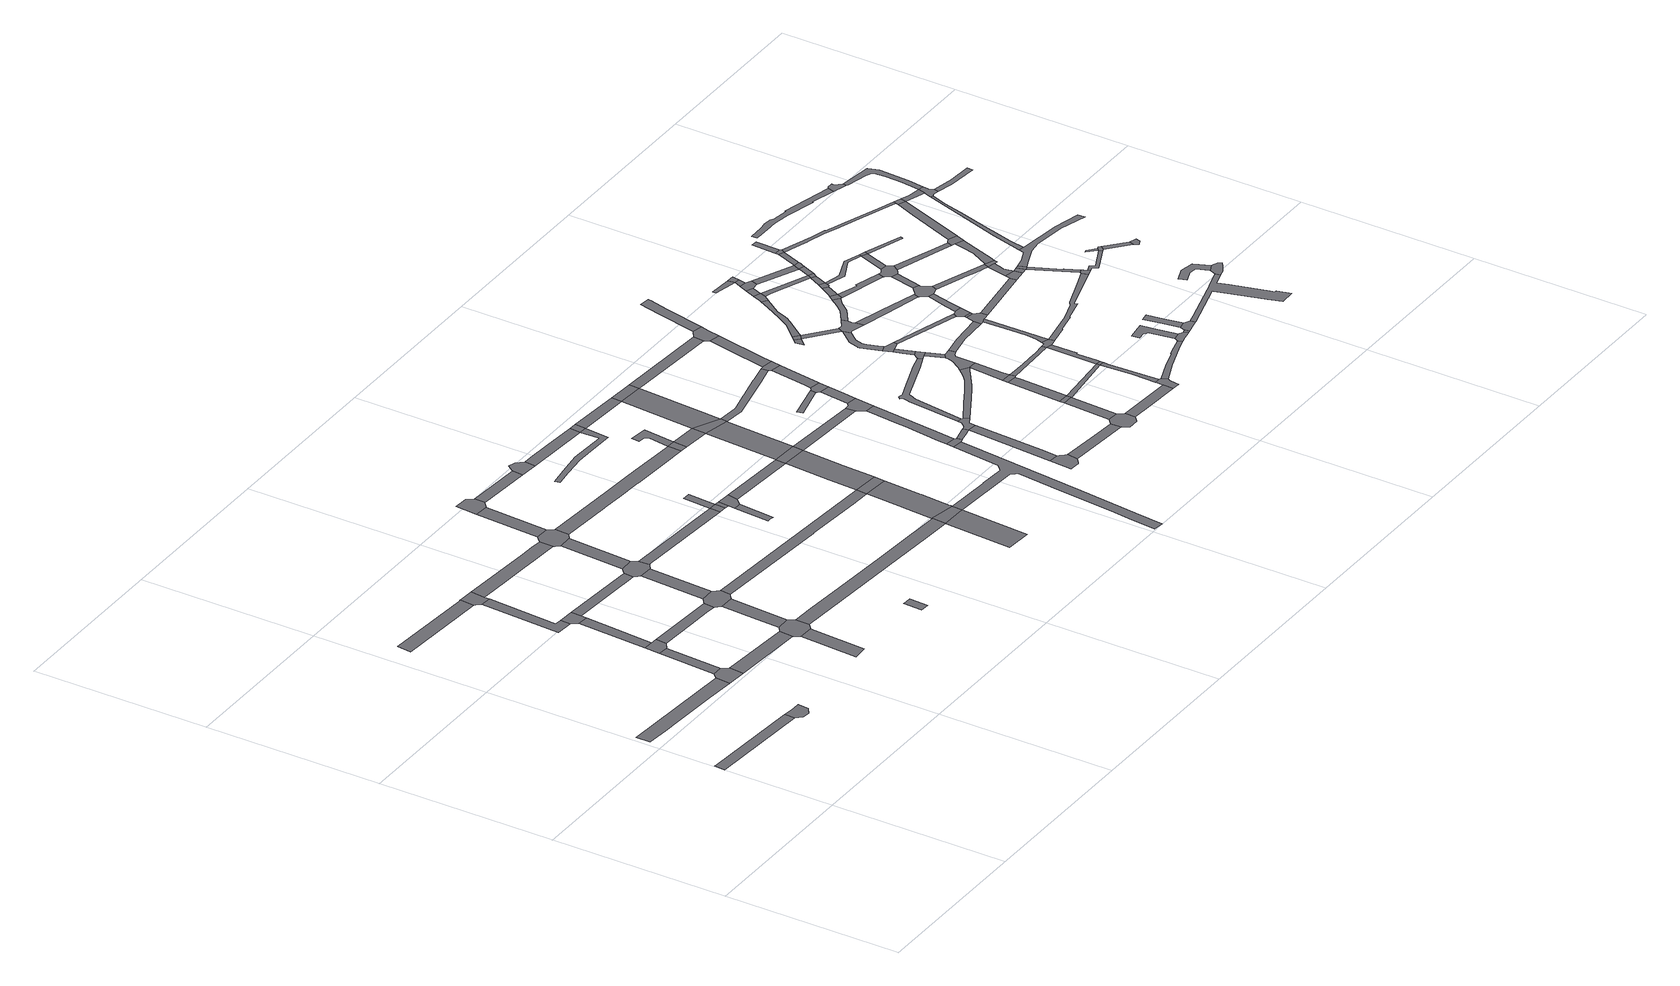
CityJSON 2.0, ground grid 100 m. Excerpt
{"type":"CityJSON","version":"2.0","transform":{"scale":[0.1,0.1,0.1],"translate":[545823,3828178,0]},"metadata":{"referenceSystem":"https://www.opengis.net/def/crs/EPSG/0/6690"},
"CityObjects":{
"road1":{"type":"Road","attributes":{"RoadStructureAttribute.sectionType":"1"},"geometry":[{"type":"MultiSurface","lod":"1","boundaries":[[[0,1,2,3,4]]]}]},
"road2":{"type":"Road","attributes":{"RoadStructureAttribute.sectionType":"1"},"geometry":[{"type":"MultiSurface","lod":"1","boundaries":[[[5,6,7,8,9,10,11,12,13]]]}]},
"road3":{"type":"Road","geometry":[{"type":"MultiSurface","lod":"1","boundaries":[[[14,15,4,3,16,17,18,19]]]}]},
"road4":{"type":"Road","geometry":[{"type":"MultiSurface","lod":"1","boundaries":[[[20,21,13,12,22,23,24,25]]]}]},
"road5":{"type":"Road","attributes":{"RoadStructureAttribute.sectionType":"1"},"geometry":[{"type":"MultiSurface","lod":"1","boundaries":[[[26,27,28,29,30,31]]]}]},
"road6":{"type":"Road","attributes":{"RoadStructureAttribute.sectionType":"1"},"geometry":[{"type":"MultiSurface","lod":"1","boundaries":[[[32,20,25,33]]]}]},
"road7":{"type":"Road","geometry":[{"type":"MultiSurface","lod":"1","boundaries":[[[34,32,33,35,36,37]]]}]},
"road8":{"type":"Road","attributes":{"RoadStructureAttribute.sectionType":"1"},"geometry":[{"type":"MultiSurface","lod":"1","boundaries":[[[38,34,37,39,40]]]}]},
"road9":{"type":"Road","attributes":{"RoadStructureAttribute.sectionType":"1"},"geometry":[{"type":"MultiSurface","lod":"1","boundaries":[[[23,22,41,42]]]}]},
"road10":{"type":"Road","attributes":{"RoadStructureAttribute.sectionType":"1"},"geometry":[{"type":"MultiSurface","lod":"1","boundaries":[[[43,44,45,46,47,48,49,50]]]}]},
"road11":{"type":"Road","geometry":[{"type":"MultiSurface","lod":"1","boundaries":[[[48,47,38,40,51,52]]]}]},
"road12":{"type":"Road","geometry":[{"type":"MultiSurface","lod":"1","boundaries":[[[53,31,30,54,43,50,55,56]]]}]},
"road13":{"type":"Road","attributes":{"RoadStructureAttribute.sectionType":"1"},"geometry":[{"type":"MultiSurface","lod":"1","boundaries":[[[36,35,57,58,59,60,61]]]}]},
"road14":{"type":"Road","attributes":{"RoadStructureAttribute.sectionType":"1"},"geometry":[{"type":"MultiSurface","lod":"1","boundaries":[[[62,63,64,65]]]}]},
"road15":{"type":"Road","geometry":[{"type":"MultiSurface","lod":"1","boundaries":[[[66,67,42,41,62,65,68,69]]]}]},
"road16":{"type":"Road","attributes":{"RoadStructureAttribute.sectionType":"1"},"geometry":[{"type":"MultiSurface","lod":"1","boundaries":[[[70,52,51,71,72,73,74,75]]]}]},
"road17":{"type":"Road","attributes":{"RoadStructureAttribute.sectionType":"1"},"geometry":[{"type":"MultiSurface","lod":"1","boundaries":[[[76,77,67,66,78,79]]]}]},
"road18":{"type":"Road","geometry":[{"type":"MultiSurface","lod":"1","boundaries":[[[80,81,82,61,60,83,84,76,79,85,86,87,88,89,90,91]]]}]},
"road19":{"type":"Road","attributes":{"RoadStructureAttribute.sectionType":"1"},"geometry":[{"type":"MultiSurface","lod":"1","boundaries":[[[92,93,94,56,55,95,96,97,98,99,100,101,102]]]}]},
"road20":{"type":"Road","attributes":{"RoadStructureAttribute.sectionType":"1"},"geometry":[{"type":"MultiSurface","lod":"1","boundaries":[[[103,80,91,104]]]}]},
"road21":{"type":"Road","geometry":[{"type":"MultiSurface","lod":"1","boundaries":[[[105,106,107,108,109,75,74,110,103,104,111,112,113,114]]]}]},
"road22":{"type":"Road","geometry":[{"type":"MultiSurface","lod":"1","boundaries":[[[115,116,117,118,119]]]}]},
"road23":{"type":"Road","attributes":{"RoadStructureAttribute.sectionType":"1"},"geometry":[{"type":"MultiSurface","lod":"1","boundaries":[[[120,121,107,106]]]}]},
"road24":{"type":"Road","geometry":[{"type":"MultiSurface","lod":"1","boundaries":[[[122,123,102,101,124,125,121,120,126,127,128]]]}]},
"road25":{"type":"Road","attributes":{"RoadStructureAttribute.sectionType":"1"},"geometry":[{"type":"MultiSurface","lod":"1","boundaries":[[[129,122,128,130]]]}]},
"road26":{"type":"Road","attributes":{"RoadStructureAttribute.sectionType":"1"},"geometry":[{"type":"MultiSurface","lod":"1","boundaries":[[[131,132,133,134,135,136,69,68,137,138,139,140,141,142,143,144]]]}]},
"road27":{"type":"Road","attributes":{"RoadStructureAttribute.sectionType":"1"},"geometry":[{"type":"MultiSurface","lod":"1","boundaries":[[[145,146,114,113,147,148]]]}]},
"road28":{"type":"Road","geometry":[{"type":"MultiSurface","lod":"1","boundaries":[[[149,129,130,150,151,152,153,154]]]}]},
"road29":{"type":"Road","attributes":{"RoadStructureAttribute.sectionType":"1"},"geometry":[{"type":"MultiSurface","lod":"1","boundaries":[[[88,87,155,156,157,158,159]]]}]},
"road30":{"type":"Road","attributes":{"RoadStructureAttribute.sectionType":"1"},"geometry":[{"type":"MultiSurface","lod":"1","boundaries":[[[152,151,160,161]]]}]},
"road31":{"type":"Road","geometry":[{"type":"MultiSurface","lod":"1","boundaries":[[[148,147,162,163]]]}]},
"road32":{"type":"Road","geometry":[{"type":"MultiSurface","lod":"1","boundaries":[[[164,165,166,167,168,169]]]}]},
"road33":{"type":"Road","attributes":{"RoadStructureAttribute.sectionType":"1"},"geometry":[{"type":"MultiSurface","lod":"1","boundaries":[[[163,162,170,171]]]}]},
"road34":{"type":"Road","attributes":{"RoadStructureAttribute.sectionType":"1"},"geometry":[{"type":"MultiSurface","lod":"1","boundaries":[[[172,173,174,175,127,126,176,177,178,179,180,181,182,183,184]]]}]},
"road35":{"type":"Road","geometry":[{"type":"MultiSurface","lod":"1","boundaries":[[[185,186,187,148,163]]]}]},
"road36":{"type":"Road","geometry":[{"type":"MultiSurface","lod":"1","boundaries":[[[188,171,170,189,164,169,190,191,192]]]}]},
"road37":{"type":"Road","geometry":[{"type":"MultiSurface","lod":"1","boundaries":[[[193,194,161,160,195,196,197,198,199]]]}]},
"road38":{"type":"Road","attributes":{"function":"3","RoadStructureAttribute.sectionType":"1"},"geometry":[{"type":"MultiSurface","lod":"1","boundaries":[[[143,200,201,202,203]]]}]},
"road39":{"type":"Road","geometry":[{"type":"MultiSurface","lod":"1","boundaries":[[[204,144,143,203,205]]]}]},
"road40":{"type":"Road","attributes":{"RoadStructureAttribute.sectionType":"1"},"geometry":[{"type":"MultiSurface","lod":"1","boundaries":[[[206,207,208,209,210,211,212,213,214,215,216,217]]]}]},
"road41":{"type":"Road","attributes":{"RoadStructureAttribute.sectionType":"1"},"geometry":[{"type":"MultiSurface","lod":"1","boundaries":[[[218,192,191,219,220]]]}]},
"road42":{"type":"Road","attributes":{"function":"3","RoadStructureAttribute.sectionType":"1"},"geometry":[{"type":"MultiSurface","lod":"1","boundaries":[[[158,221,222,223,224,225,204,205,226,227,228,229,230]]]}]},
"road43":{"type":"Road","attributes":{"RoadStructureAttribute.sectionType":"1"},"geometry":[{"type":"MultiSurface","lod":"1","boundaries":[[[231,232,196,195,206,233]]]}]},
"road44":{"type":"Road","geometry":[{"type":"MultiSurface","lod":"1","boundaries":[[[159,158,230,234]]]}]},
"road45":{"type":"Road","attributes":{"RoadStructureAttribute.sectionType":"1"},"geometry":[{"type":"MultiSurface","lod":"1","boundaries":[[[235,236,237,238,239,240,241,205,203,242,243,244,245,246,247,248,249,250,251,252,253,254,255]]]}]},
"road46":{"type":"Road","attributes":{"function":"3","RoadStructureAttribute.sectionType":"1"},"geometry":[{"type":"MultiSurface","lod":"1","boundaries":[[[219,256,257,258,159,234,259,260,261]]]}]},
"road47":{"type":"Road","geometry":[{"type":"MultiSurface","lod":"1","boundaries":[[[184,183,262,263]]]}]},
"road48":{"type":"Road","geometry":[{"type":"MultiSurface","lod":"1","boundaries":[[[264,265,266,267,268,184,263]]]}]},
"road49":{"type":"Road","geometry":[{"type":"MultiSurface","lod":"1","boundaries":[[[233,206,217,269]]]}]},
"road50":{"type":"Road","geometry":[{"type":"MultiSurface","lod":"1","boundaries":[[[220,219,261,270]]]}]},
"road51":{"type":"Road","attributes":{"RoadStructureAttribute.sectionType":"1"},"geometry":[{"type":"MultiSurface","lod":"1","boundaries":[[[263,262,271,272]]]}]},
"road52":{"type":"Road","attributes":{"function":"3","RoadStructureAttribute.sectionType":"1"},"geometry":[{"type":"MultiSurface","lod":"1","boundaries":[[[271,273,274,220,270,275,276,277]]]}]},
"road53":{"type":"Road","attributes":{"RoadStructureAttribute.sectionType":"1"},"geometry":[{"type":"MultiSurface","lod":"1","boundaries":[[[269,217,278,279]]]}]},
"road54":{"type":"Road","geometry":[{"type":"MultiSurface","lod":"1","boundaries":[[[272,271,277,280]]]}]},
"road55":{"type":"Road","attributes":{"function":"3","RoadStructureAttribute.sectionType":"1"},"geometry":[{"type":"MultiSurface","lod":"1","boundaries":[[[278,272,280,281,282,283,284,285]]]}]},
"road56":{"type":"Road","attributes":{"RoadStructureAttribute.sectionType":"1"},"geometry":[{"type":"MultiSurface","lod":"1","boundaries":[[[270,261,286,287]]]}]},
"road57":{"type":"Road","geometry":[{"type":"MultiSurface","lod":"1","boundaries":[[[288,289,290,291,292,293,294,295,296,297,298,299]]]}]},
"road58":{"type":"Road","geometry":[{"type":"MultiSurface","lod":"1","boundaries":[[[300,235,255,301,302,303]]]}]},
"road59":{"type":"Road","geometry":[{"type":"MultiSurface","lod":"1","boundaries":[[[279,278,285,304]]]}]},
"road60":{"type":"Road","geometry":[{"type":"MultiSurface","lod":"1","boundaries":[[[305,289,288,299,306,307]]]}]},
"road61":{"type":"Road","attributes":{"RoadStructureAttribute.sectionType":"1"},"geometry":[{"type":"MultiSurface","lod":"1","boundaries":[[[308,302,301,309,305]]]}]},
"road62":{"type":"Road","attributes":{"RoadStructureAttribute.sectionType":"1"},"geometry":[{"type":"MultiSurface","lod":"1","boundaries":[[[310,311,312,313,300,303,314,315]]]}]},
"road63":{"type":"Road","attributes":{"RoadStructureAttribute.sectionType":"1"},"geometry":[{"type":"MultiSurface","lod":"1","boundaries":[[[316,317,318,319,320,321,322,323,280,277,324,325,326,327,328,329,330,331,332]]]}]},
"road64":{"type":"Road","geometry":[{"type":"MultiSurface","lod":"1","boundaries":[[[333,334,335,336,337]]]}]},
"road65":{"type":"Road","geometry":[{"type":"MultiSurface","lod":"1","boundaries":[[[338,339,340,308,305,307,341,342,343,344]]]}]},
"road66":{"type":"Road","attributes":{"RoadStructureAttribute.sectionType":"1"},"geometry":[{"type":"MultiSurface","lod":"1","boundaries":[[[345,346,296,295,347,348]]]}]},
"road67":{"type":"Road","geometry":[{"type":"MultiSurface","lod":"1","boundaries":[[[349,350,287,286,351,352,310,315,353]]]}]},
"road68":{"type":"Road","attributes":{"RoadStructureAttribute.sectionType":"1"},"geometry":[{"type":"MultiSurface","lod":"1","boundaries":[[[354,349,353,355,356]]]}]},
"road69":{"type":"Road","geometry":[{"type":"MultiSurface","lod":"1","boundaries":[[[357,358,359,333,337,360,354,356,361]]]}]},
"road70":{"type":"Road","attributes":{"RoadStructureAttribute.sectionType":"1"},"geometry":[{"type":"MultiSurface","lod":"1","boundaries":[[[304,285,362,363]]]}]},
"road71":{"type":"Road","attributes":{"RoadStructureAttribute.sectionType":"1"},"geometry":[{"type":"MultiSurface","lod":"1","boundaries":[[[364,365,357,361,366,367,368]]]}]},
"road72":{"type":"Road","geometry":[{"type":"MultiSurface","lod":"1","boundaries":[[[369,370,371,348,347,372,373,374,375,376,377,378,379,380,381,382]]]}]},
"road73":{"type":"Road","geometry":[{"type":"MultiSurface","lod":"1","boundaries":[[[383,384,316,332,385,364,368,386]]]}]},
"road74":{"type":"Road","attributes":{"RoadStructureAttribute.sectionType":"1"},"geometry":[{"type":"MultiSurface","lod":"1","boundaries":[[[387,388,389,390,391,392,393,394,395,396,397,338,344,398,399,400,401,402,403,404]]]}]},
"road75":{"type":"Road","attributes":{"RoadStructureAttribute.sectionType":"1"},"geometry":[{"type":"MultiSurface","lod":"1","boundaries":[[[405,406,407,408,409,410,411,412,413,343,342,414,415,416,417,418,419,420]]]}]},
"road76":{"type":"Road","attributes":{"RoadStructureAttribute.sectionType":"1"},"geometry":[{"type":"MultiSurface","lod":"1","boundaries":[[[421,369,382,422]]]}]},
"road77":{"type":"Road","geometry":[{"type":"MultiSurface","lod":"1","boundaries":[[[423,421,422,424,425]]]}]},
"road78":{"type":"Road","attributes":{"RoadStructureAttribute.sectionType":"1"},"geometry":[{"type":"MultiSurface","lod":"1","boundaries":[[[426,427,383,386,428,429]]]}]},
"road79":{"type":"Road","attributes":{"RoadStructureAttribute.sectionType":"1"},"geometry":[{"type":"MultiSurface","lod":"1","boundaries":[[[430,423,425,431,432,433,434,435]]]}]},
"road80":{"type":"Road","attributes":{"RoadStructureAttribute.sectionType":"1"},"geometry":[{"type":"MultiSurface","lod":"1","boundaries":[[[379,378,436,437,438]]]}]},
"road81":{"type":"Road","geometry":[{"type":"MultiSurface","lod":"1","boundaries":[[[439,430,435,440,441,442]]]}]},
"road82":{"type":"Road","geometry":[{"type":"MultiSurface","lod":"1","boundaries":[[[443,444,445,363,362,446,447,426,429,448,449]]]}]},
"road83":{"type":"Road","attributes":{"RoadStructureAttribute.sectionType":"1"},"geometry":[{"type":"MultiSurface","lod":"1","boundaries":[[[420,450,439,442,451,452,453,454]]]}]},
"road84":{"type":"Road","geometry":[{"type":"MultiSurface","lod":"1","boundaries":[[[455,456,457,458,459,460]]]}]},
"road85":{"type":"Road","attributes":{"RoadStructureAttribute.sectionType":"1"},"geometry":[{"type":"MultiSurface","lod":"1","boundaries":[[[461,425,424,462]]]}]},
"road86":{"type":"Road","geometry":[{"type":"MultiSurface","lod":"1","boundaries":[[[463,464,465,466,467,468,469,470,471,472,405,420,454,473,474,475]]]}]},
"road87":{"type":"Road","geometry":[{"type":"MultiSurface","lod":"1","boundaries":[[[476,455,460,477]]]}]},
"road88":{"type":"Road","geometry":[{"type":"MultiSurface","lod":"1","boundaries":[[[478,479,480,481,387,404,482,483]]]}]},
"road89":{"type":"Road","attributes":{"RoadStructureAttribute.sectionType":"1"},"geometry":[{"type":"MultiSurface","lod":"1","boundaries":[[[484,485,486,479,478]]]}]},
"road90":{"type":"Road","attributes":{"RoadStructureAttribute.sectionType":"1"},"geometry":[{"type":"MultiSurface","lod":"1","boundaries":[[[483,482,487,465,464]]]}]},
"road91":{"type":"Road","geometry":[{"type":"MultiSurface","lod":"1","boundaries":[[[488,489,490,485,484,491,492,493,494]]]}]},
"road92":{"type":"Road","attributes":{"RoadStructureAttribute.sectionType":"1"},"geometry":[{"type":"MultiSurface","lod":"1","boundaries":[[[495,496,443,449,497,498,499]]]}]},
"road93":{"type":"Road","attributes":{"RoadStructureAttribute.sectionType":"1"},"geometry":[{"type":"MultiSurface","lod":"1","boundaries":[[[500,501,502,503,504,505,506,490,489,507,508,509,510,511,512,513]]]}]},
"road94":{"type":"Road","attributes":{"RoadStructureAttribute.sectionType":"1"},"geometry":[{"type":"MultiSurface","lod":"1","boundaries":[[[477,460,514,515]]]}]},
"road95":{"type":"Road","geometry":[{"type":"MultiSurface","lod":"1","boundaries":[[[516,517,518,519,438,437,520,521,522,523,524]]]}]},
"road96":{"type":"Road","attributes":{"RoadStructureAttribute.sectionType":"1"},"geometry":[{"type":"MultiSurface","lod":"1","boundaries":[[[525,526,527,528,442,441,529]]]}]},
"road97":{"type":"Road","attributes":{"RoadStructureAttribute.sectionType":"1"},"geometry":[{"type":"MultiSurface","lod":"1","boundaries":[[[462,530,531,532,518,517,533,534]]]}]},
"road98":{"type":"Road","attributes":{"RoadStructureAttribute.sectionType":"1"},"geometry":[{"type":"MultiSurface","lod":"1","boundaries":[[[535,536,537,538,476,477,539,540,541,542,543,544,545,546]]]}]},
"road99":{"type":"Road","geometry":[{"type":"MultiSurface","lod":"1","boundaries":[[[461,462,534,547]]]}]},
"road100":{"type":"Road","geometry":[{"type":"MultiSurface","lod":"1","boundaries":[[[548,549,550,515,514,551,552,500,513,553,554,555,556,557,558,559,560]]]}]},
"road101":{"type":"Road","attributes":{"RoadStructureAttribute.sectionType":"1"},"geometry":[{"type":"MultiSurface","lod":"1","boundaries":[[[529,561,461,547,562,563,564,565]]]}]},
"road102":{"type":"Road","attributes":{"RoadStructureAttribute.sectionType":"1"},"geometry":[{"type":"MultiSurface","lod":"1","boundaries":[[[566,567,463,475,568,569]]]}]},
"road103":{"type":"Road","attributes":{"RoadStructureAttribute.sectionType":"1"},"geometry":[{"type":"MultiSurface","lod":"1","boundaries":[[[494,493,570,571]]]}]},
"road104":{"type":"Road","geometry":[{"type":"MultiSurface","lod":"1","boundaries":[[[572,573,525,529,565,574,575]]]}]},
"road105":{"type":"Road","attributes":{"RoadStructureAttribute.sectionType":"1"},"geometry":[{"type":"MultiSurface","lod":"1","boundaries":[[[576,577,578,579,580,524,523,581,582,583,584,585,586]]]}]},
"road106":{"type":"Road","geometry":[{"type":"MultiSurface","lod":"1","boundaries":[[[587,588,589,590,535,546,591,592,593,594]]]}]},
"road107":{"type":"Road","attributes":{"RoadStructureAttribute.sectionType":"1"},"geometry":[{"type":"MultiSurface","lod":"1","boundaries":[[[595,596,597,548,560,598,599,600,601,602]]]}]},
"road108":{"type":"Road","attributes":{"RoadStructureAttribute.sectionType":"1"},"geometry":[{"type":"MultiSurface","lod":"1","boundaries":[[[603,604,605,606,607,572,575]]]}]},
"road109":{"type":"Road","attributes":{"RoadStructureAttribute.sectionType":"1"},"geometry":[{"type":"MultiSurface","lod":"1","boundaries":[[[608,587,594,609,610]]]}]},
"road110":{"type":"Road","geometry":[{"type":"MultiSurface","lod":"1","boundaries":[[[611,612,613,614,615]]]}]},
"road111":{"type":"Road","attributes":{"RoadStructureAttribute.sectionType":"1"},"geometry":[{"type":"MultiSurface","lod":"1","boundaries":[[[616,557,556,617,618,619]]]}]},
"road112":{"type":"Road","geometry":[{"type":"MultiSurface","lod":"1","boundaries":[[[620,608,610,621,622,623]]]}]},
"road113":{"type":"Road","geometry":[{"type":"MultiSurface","lod":"1","boundaries":[[[624,595,602,625,626]]]}]},
"road114":{"type":"Road","geometry":[{"type":"MultiSurface","lod":"1","boundaries":[[[627,566,569,604,603,628,629,630,631,632]]]}]},
"road115":{"type":"Road","attributes":{"RoadStructureAttribute.sectionType":"1"},"geometry":[{"type":"MultiSurface","lod":"1","boundaries":[[[614,620,623,633,634]]]}]},
"road116":{"type":"Road","attributes":{"RoadStructureAttribute.sectionType":"1"},"geometry":[{"type":"MultiSurface","lod":"1","boundaries":[[[635,627,632,636]]]}]},
"road117":{"type":"Road","geometry":[{"type":"MultiSurface","lod":"1","boundaries":[[[637,638,571,570,639,635,636,640]]]}]},
"road118":{"type":"Road","geometry":[{"type":"MultiSurface","lod":"1","boundaries":[[[615,614,634,641,642]]]}]},
"road119":{"type":"Road","attributes":{"RoadStructureAttribute.sectionType":"1"},"geometry":[{"type":"MultiSurface","lod":"1","boundaries":[[[594,593,643,644,645]]]}]},
"road120":{"type":"Road","attributes":{"RoadStructureAttribute.sectionType":"1"},"geometry":[{"type":"MultiSurface","lod":"1","boundaries":[[[646,647,648,649,624,626,650,651,652,653,654]]]}]},
"road121":{"type":"Road","attributes":{"RoadStructureAttribute.sectionType":"1"},"geometry":[{"type":"MultiSurface","lod":"1","boundaries":[[[655,656,657,658,659,660,661,662,663,664,665,666]]]}]},
"road122":{"type":"Road","geometry":[{"type":"MultiSurface","lod":"1","boundaries":[[[667,646,654,668,669,670,671,672]]]}]},
"road123":{"type":"Road","geometry":[{"type":"MultiSurface","lod":"1","boundaries":[[[673,666,665,674,675,576,586,676,677,678,679,680]]]}]},
"road124":{"type":"Road","attributes":{"RoadStructureAttribute.sectionType":"1"},"geometry":[{"type":"MultiSurface","lod":"1","boundaries":[[[681,682,637,640,683,684,685]]]}]},
"road125":{"type":"Road","attributes":{"RoadStructureAttribute.sectionType":"1"},"geometry":[{"type":"MultiSurface","lod":"1","boundaries":[[[644,667,672,686,687,688]]]}]},
"road126":{"type":"Road","attributes":{"RoadStructureAttribute.sectionType":"1"},"geometry":[{"type":"MultiSurface","lod":"1","boundaries":[[[622,621,689,690]]]}]},
"road127":{"type":"Road","attributes":{"RoadStructureAttribute.sectionType":"1"},"geometry":[{"type":"MultiSurface","lod":"1","boundaries":[[[691,692,693,694,626,625,695,696]]]}]},
"road128":{"type":"Road","attributes":{"RoadStructureAttribute.sectionType":"1"},"geometry":[{"type":"MultiSurface","lod":"1","boundaries":[[[697,680,679,698]]]}]},
"road129":{"type":"Road","geometry":[{"type":"MultiSurface","lod":"1","boundaries":[[[645,644,688,699]]]}]},
"road130":{"type":"Road","geometry":[{"type":"MultiSurface","lod":"1","boundaries":[[[700,701,702,703,619,618,704,705,681,685,706,707,708,709,710,711,712,713]]]}]},
"road131":{"type":"Road","geometry":[{"type":"MultiSurface","lod":"1","boundaries":[[[714,715,716,717,718,697,698,719,720,721,722,723]]]}]},
"road132":{"type":"Road","attributes":{"RoadStructureAttribute.sectionType":"1"},"geometry":[{"type":"MultiSurface","lod":"1","boundaries":[[[724,645,699,725]]]}]},
"road133":{"type":"Road","geometry":[{"type":"MultiSurface","lod":"1","boundaries":[[[726,727,728,729,716,715]]]}]},
"road134":{"type":"Road","attributes":{"RoadStructureAttribute.sectionType":"1"},"geometry":[{"type":"MultiSurface","lod":"1","boundaries":[[[730,731,732,733,734,575,574,735,736,737,738,739,740,741,742,743,744,745]]]}]},
"road135":{"type":"Road","attributes":{"RoadStructureAttribute.sectionType":"1"},"geometry":[{"type":"MultiSurface","lod":"1","boundaries":[[[746,747,748,630,629,749]]]}]},
"road136":{"type":"Road","attributes":{"RoadStructureAttribute.sectionType":"1"},"geometry":[{"type":"MultiSurface","lod":"1","boundaries":[[[750,700,713,751]]]}]},
"road137":{"type":"Road","geometry":[{"type":"MultiSurface","lod":"1","boundaries":[[[690,689,724,725,752,753,754,755]]]}]},
"road138":{"type":"Road","attributes":{"RoadStructureAttribute.sectionType":"1"},"geometry":[{"type":"MultiSurface","lod":"1","boundaries":[[[756,757,758,672,671,759,760,761,762,763]]]}]},
"road139":{"type":"Road","attributes":{"RoadStructureAttribute.sectionType":"1"},"geometry":[{"type":"MultiSurface","lod":"1","boundaries":[[[764,765,690,755,766,767]]]}]},
"road140":{"type":"Road","geometry":[{"type":"MultiSurface","lod":"1","boundaries":[[[768,769,770,771,696,695,772,773,750,751,774,775,776,777,778]]]}]},
"road141":{"type":"Road","geometry":[{"type":"MultiSurface","lod":"1","boundaries":[[[779,764,767,780,781]]]}]},
"road142":{"type":"Road","attributes":{"RoadStructureAttribute.sectionType":"1"},"geometry":[{"type":"MultiSurface","lod":"1","boundaries":[[[782,783,710,709,784,785,786,787]]]}]},
"road143":{"type":"Road","attributes":{"RoadStructureAttribute.sectionType":"1"},"geometry":[{"type":"MultiSurface","lod":"1","boundaries":[[[788,779,781,789]]]}]},
"road144":{"type":"Road","attributes":{"RoadStructureAttribute.sectionType":"1"},"geometry":[{"type":"MultiSurface","lod":"1","boundaries":[[[762,768,778,790]]]}]},
"road145":{"type":"Road","geometry":[{"type":"MultiSurface","lod":"1","boundaries":[[[763,762,790,791]]]}]},
"road146":{"type":"Road","geometry":[{"type":"MultiSurface","lod":"1","boundaries":[[[792,793,746,749,794,795]]]}]},
"road147":{"type":"Road","attributes":{"RoadStructureAttribute.sectionType":"1"},"geometry":[{"type":"MultiSurface","lod":"1","boundaries":[[[796,797,798,799,800,801,723,722,802,803,804,805,806,807,808,809,810,811,812,813,814,815,816,817]]]}]},
"road148":{"type":"Road","attributes":{"RoadStructureAttribute.sectionType":"1"},"geometry":[{"type":"MultiSurface","lod":"1","boundaries":[[[786,818,819,820,792,795,821,822,823,824,825,826]]]}]},
"road149":{"type":"Road","attributes":{"RoadStructureAttribute.sectionType":"1"},"geometry":[{"type":"MultiSurface","lod":"1","boundaries":[[[827,795,794,828]]]}]},
"road150":{"type":"Road","attributes":{"RoadStructureAttribute.sectionType":"1"},"geometry":[{"type":"MultiSurface","lod":"1","boundaries":[[[829,777,776,830,831,832]]]}]},
"road151":{"type":"Road","geometry":[{"type":"MultiSurface","lod":"1","boundaries":[[[833,787,786,826,834,835,836]]]}]},
"road152":{"type":"Road","geometry":[{"type":"MultiSurface","lod":"1","boundaries":[[[837,827,828,838,839]]]}]},
"road153":{"type":"Road","attributes":{"RoadStructureAttribute.sectionType":"1"},"geometry":[{"type":"MultiSurface","lod":"1","boundaries":[[[840,841,839,838,842,843]]]}]},
"road154":{"type":"Road","geometry":[{"type":"MultiSurface","lod":"1","boundaries":[[[844,845,846,847,791,790]]]}]},
"road155":{"type":"Road","geometry":[{"type":"MultiSurface","lod":"1","boundaries":[[[848,843,842,730,745,849,850]]]}]},
"road156":{"type":"Road","attributes":{"RoadStructureAttribute.sectionType":"1"},"geometry":[{"type":"MultiSurface","lod":"1","boundaries":[[[851,852,853,854,836,835,855,856,857,858]]]}]},
"road157":{"type":"Road","attributes":{"RoadStructureAttribute.sectionType":"1"},"geometry":[{"type":"MultiSurface","lod":"1","boundaries":[[[859,860,861,862,863,780,767,864,865,866,867,868,869,870,871,872]]]}]},
"road158":{"type":"Road","attributes":{"RoadStructureAttribute.sectionType":"1"},"geometry":[{"type":"MultiSurface","lod":"1","boundaries":[[[873,874,875,850,849,876,877,878,879]]]}]},
"road159":{"type":"Road","geometry":[{"type":"MultiSurface","lod":"1","boundaries":[[[880,881,882,832,831,883,851,858,884]]]}]},
"road160":{"type":"Road","geometry":[{"type":"MultiSurface","lod":"1","boundaries":[[[885,886,887,888,889,890,891,892,893]]]}]},
"road161":{"type":"Road","attributes":{"RoadStructureAttribute.sectionType":"1"},"geometry":[{"type":"MultiSurface","lod":"1","boundaries":[[[894,895,896,897,898,899,900,901,902,903,904,905,906,907,908,909,910,911,912,913]]]}]},
"road162":{"type":"Road","geometry":[{"type":"MultiSurface","lod":"1","boundaries":[[[914,915,893,892,916,917,796,817,918,919,920,921,922]]]}]},
"road163":{"type":"Road","geometry":[{"type":"MultiSurface","lod":"1","boundaries":[[[923,924,925,926]]]}]},
"road164":{"type":"Road","geometry":[{"type":"MultiSurface","lod":"1","boundaries":[[[927,926,925,873,879,928,929]]]}]},
"road165":{"type":"Road","attributes":{"RoadStructureAttribute.sectionType":"1"},"geometry":[{"type":"MultiSurface","lod":"1","boundaries":[[[930,931,932,933,837,839,934,935,936,937,938,939,940,941]]]}]},
"road166":{"type":"Road","attributes":{"RoadStructureAttribute.sectionType":"1"},"geometry":[{"type":"MultiSurface","lod":"1","boundaries":[[[942,943,880,884,944,945,946]]]}]},
"road167":{"type":"Road","attributes":{"RoadStructureAttribute.sectionType":"1"},"geometry":[{"type":"MultiSurface","lod":"1","boundaries":[[[929,928,947,948]]]}]},
"road168":{"type":"Road","attributes":{"RoadStructureAttribute.sectionType":"1"},"geometry":[{"type":"MultiSurface","lod":"1","boundaries":[[[949,950,930,941,951,952,953,954,955,956,957]]]}]},
"road169":{"type":"Road","geometry":[{"type":"MultiSurface","lod":"1","boundaries":[[[948,947,958,959,960,961]]]}]},
"road170":{"type":"Road","geometry":[{"type":"MultiSurface","lod":"1","boundaries":[[[962,872,871,942,946,963]]]}]},
"road171":{"type":"Road","geometry":[{"type":"MultiSurface","lod":"1","boundaries":[[[964,965,966,913,912,967,968,969,970,971]]]}]},
"road172":{"type":"Road","attributes":{"RoadStructureAttribute.sectionType":"1"},"geometry":[{"type":"MultiSurface","lod":"1","boundaries":[[[972,973,974,975,963,946,976,977,978]]]}]},
"road173":{"type":"Road","geometry":[{"type":"MultiSurface","lod":"1","boundaries":[[[978,977,979,949,957,980,981,982,983,984,985,986]]]}]},
"road174":{"type":"Road","attributes":{"RoadStructureAttribute.sectionType":"1"},"geometry":[{"type":"MultiSurface","lod":"1","boundaries":[[[987,988,989,990,991,969,968,992,993,994,995,996,997,998,999,978,986]]]}]},
"road175":{"type":"Road","attributes":{"RoadStructureAttribute.sectionType":"1"},"geometry":[{"type":"MultiSurface","lod":"1","boundaries":[[[1000,982,981,1001,1002,1003]]]}]}
},
"vertices":[
[11,683,0],[10,684,0],[5,625,0],[597,585,0],[601,644,0],
[35,1154,0],[33,1071,0],[162,1063,0],[163,1063,0],[286,1055,0],[507,1042,0],[542,1039,0],[706,1029,0],[711,1110,0],
[678,639,0],[632,642,0],[628,554,0],[671,551,0],[710,577,0],[714,637,0],
[739,1139,0],[729,1130,0],[820,1022,0],[825,1103,0],[807,1127,0],[798,1138,0],
[656,2563,0],[137,2598,0],[131,2517,0],[651,2483,0],[663,2482,0],[669,2563,0],
[760,1466,0],[820,1462,0],
[766,1555,0],[859,1490,0],[862,1551,0],[826,1553,0],
[792,1951,0],[843,1804,0],[852,1947,0],
[1240,995,0],[1248,1075,0],
[691,2450,0],[665,1996,0],[665,1993,0],[668,1993,0],[763,1985,0],[767,2045,0],[727,2048,0],[752,2446,0],
[854,1980,0],[858,2039,0],
[692,2561,0],[669,2476,0],[754,2477,0],[760,2557,0],
[1073,1478,0],[1074,1478,0],[1208,1471,0],[1269,1467,0],[1275,1528,0],
[1264,959,0],[1243,630,0],[1326,633,0],[1348,958,0],
[1357,1099,0],[1275,1094,0],[1378,984,0],[1381,1064,0],
[1276,2012,0],[1009,1971,0],[1145,1962,0],[1277,1954,0],[1299,1952,0],[1306,2011,0],
[1298,1437,0],[1284,1227,0],[1363,1195,0],[1378,1436,0],
[1305,1553,0],[1285,1537,0],[1281,1534,0],[1280,1456,0],[1282,1454,0],[1399,1453,0],[1402,1455,0],[1410,1462,0],[1420,1521,0],[1409,1532,0],[1405,1536,0],[1386,1554,0],
[1271,2523,0],[1193,2528,0],[789,2555,0],[783,2475,0],[923,2465,0],[1095,2454,0],[1122,2452,0],[1188,2448,0],[1272,2443,0],[1334,2439,0],[1337,2518,0],
[1329,1925,0],[1409,1923,0],
[1433,2017,0],[1418,2041,0],[1336,2036,0],[1319,2022,0],[1315,2018,0],[1315,1938,0],[1436,1943,0],[1440,1946,0],[1442,1948,0],[1439,2008,0],
[1839,689,0],[1814,690,0],[1788,691,0],[1784,584,0],[1835,582,0],
[1441,2410,0],[1361,2409,0],
[1369,2550,0],[1349,2530,0],[1336,2439,0],[1342,2431,0],[1470,2432,0],[1475,2512,0],[1451,2547,0],
[1393,2917,0],[1473,2912,0],
[2403,997,0],[2363,999,0],[2090,1017,0],[2089,1017,0],[1755,1039,0],[1508,1056,0],[1750,960,0],[2024,942,0],[2041,941,0],[2043,941,0],[2381,918,0],[2397,917,0],[2534,908,0],[2539,988,0],
[1818,1983,0],[1787,1985,0],[2040,1909,0],[2044,1969,0],
[1401,3040,0],[1503,2937,0],[1507,2939,0],[1508,3000,0],[1505,3000,0],[1481,3034,0],
[2114,1414,0],[2115,1414,0],[2452,1391,0],[2563,1383,0],[2568,1444,0],
[1825,2918,0],[1829,2978,0],
[2085,1906,0],[2089,1966,0],
[2109,1864,0],[2094,1665,0],[2114,1664,0],[2136,1662,0],[2151,1861,0],[2151,1863,0],
[2112,1905,0],[2116,1964,0],
[2287,2458,0],[2156,2468,0],[2057,2474,0],[1907,2484,0],[1756,2413,0],[1797,2411,0],[1902,2404,0],[2042,2395,0],[2056,2394,0],[2061,2394,0],[2298,2378,0],[2423,2370,0],[2428,2450,0],
[2098,2126,0],[2076,2127,0],[2053,2128,0],
[2196,1959,0],[2111,1895,0],[2164,1877,0],[2185,1900,0],[2198,1959,0],
[1859,3019,0],[1836,2988,0],[1929,2911,0],[1934,2972,0],[1919,2986,0],[1917,2989,0],[1899,3006,0],
[2532,888,0],[2509,525,0],[2658,515,0],[2683,907,0],
[2539,992,0],[2687,966,0],
[2312,2886,0],[2313,2779,0],[2313,2776,0],[2103,2786,0],[1959,2767,0],[1856,2751,0],[1861,2722,0],[1960,2737,0],[2086,2749,0],[2192,2747,0],[2344,2744,0],[2357,2883,0],
[2376,1948,0],[2596,1873,0],[2599,1934,0],
[2563,1374,0],[2550,1165,0],[2550,1158,0],[2540,1008,0],[2540,1005,0],[2688,976,0],[2688,982,0],[2699,1152,0],[2700,1156,0],[2714,1373,0],
[2114,2961,0],[1982,2969,0],[2316,2947,0],
[2718,1434,0],
[3161,1252,0],[3130,974,0],[3120,964,0],[3106,951,0],[3095,941,0],[2950,950,0],[2949,950,0],[3088,883,0],[3099,872,0],[3108,861,0],[3118,850,0],[3090,580,0],[3059,277,0],[3048,169,0],[3030,8,0],[3092,1,0],[3109,169,0],[3143,505,0],[3206,1114,0],[3210,1152,0],[3220,1245,0],
[2595,1863,0],[2581,1651,0],[2580,1635,0],[2730,1625,0],[2745,1854,0],[2745,1865,0],
[2470,2367,0],[2475,2447,0],
[2497,2628,0],[2398,2641,0],[2392,2594,0],[2431,2589,0],[2443,2569,0],
[2361,2944,0],
[2749,1923,0],
[2628,2357,0],[2633,2437,0],
[2625,2308,0],[2601,1933,0],[2774,2303,0],[2775,2320,0],[2776,2323,0],
[2662,2864,0],[2666,2924,0],
[2779,2363,0],
[2779,2366,0],[2783,2428,0],[2786,2468,0],[2811,2844,0],[2811,2854,0],
[3193,1836,0],[3189,1894,0],
[3345,775,0],[3299,778,0],[3290,651,0],[3326,649,0],[3351,647,0],[3361,655,0],[3375,666,0],[3386,675,0],[3397,736,0],[3387,746,0],[3368,765,0],[3360,774,0],
[3166,1294,0],[3243,1251,0],[3236,1279,0],[3225,1288,0],
[2815,2914,0],
[3334,1270,0],[3366,873,0],[3390,1266,0],
[3326,1301,0],[3281,1259,0],
[3224,1793,0],[3202,1589,0],[3198,1553,0],[3171,1344,0],[3239,1400,0],[3282,1787,0],
[3281,2438,0],[3181,2417,0],[3170,2415,0],[3117,2404,0],[3028,2383,0],[3023,2382,0],[2905,2354,0],[2897,2355,0],[2896,2314,0],[2898,2314,0],[2902,2315,0],[2948,2325,0],[3037,2344,0],[3107,2359,0],[3179,2376,0],[3181,2376,0],[3288,2402,0],
[3239,2126,0],[3035,2080,0],[3039,2064,0],[3043,2048,0],[3237,2095,0],
[3375,1358,0],[3373,1336,0],[3349,1307,0],[3392,1303,0],[3429,1324,0],[3414,1352,0],[3402,1357,0],
[3590,720,0],[3589,720,0],[3752,647,0],[3750,707,0],
[3234,1908,0],[3215,1893,0],[3202,1824,0],[3212,1810,0],[3294,1901,0],
[3253,2078,0],[3302,1971,0],[3315,2070,0],
[3260,2138,0],[3247,2128,0],[3241,2126,0],[3242,2091,0],[3323,2129,0],
[3355,2818,0],[3360,2878,0],
[3298,2387,0],[3267,2179,0],[3324,2140,0],[3348,2307,0],[3360,2376,0],
[3783,735,0],[3773,727,0],[3761,717,0],[3760,636,0],[3768,625,0],[3777,612,0],[3838,612,0],[3848,621,0],[3857,629,0],[3868,638,0],[3870,698,0],[3861,709,0],[3853,719,0],[3843,731,0],
[3302,2443,0],[3291,2440,0],[3289,2400,0],[3369,2431,0],
[3772,1838,0],[3695,1815,0],[3498,1743,0],[3439,1720,0],[3433,1722,0],[3416,1727,0],[3404,1712,0],[3409,1709,0],[3416,1702,0],[3409,1672,0],[3408,1664,0],[3442,1647,0],[3450,1664,0],[3454,1672,0],[3462,1690,0],[3464,1695,0],[3705,1782,0],[3782,1813,0],
[3790,1604,0],[3772,1584,0],[3754,1565,0],[3739,1550,0],[3727,1539,0],[3722,1534,0],[3606,1461,0],[3604,1464,0],[3429,1363,0],[3593,1416,0],[3664,1458,0],[3695,1477,0],[3783,1539,0],[3815,1562,0],[3817,1564,0],[3832,1574,0],
[3798,1004,0],[3858,1001,0],
[3799,1031,0],[3861,1001,0],[3860,1028,0],
[3371,2790,0],[3345,2658,0],[3378,2484,0],[3437,2777,0],
[3815,1339,0],[3860,1035,0],[3861,1042,0],[3874,1307,0],[3873,1307,0],[3874,1336,0],
[3999,630,0],[4194,619,0],[4198,679,0],
[3817,1372,0],[3877,1337,0],[3885,1339,0],[3877,1369,0],
[3403,2907,0],[3391,2899,0],[3374,2887,0],[3361,2808,0],[3367,2798,0],[3452,2853,0],[3461,2894,0],
[3819,1419,0],[3878,1377,0],[3879,1416,0],[3878,1416,0],[3883,1572,0],
[3597,2445,0],[3578,2425,0],[3580,2401,0],[3583,2377,0],[3594,2388,0],[3625,2419,0],
[4190,1059,0],[4190,1039,0],
[3916,1747,0],[3872,1740,0],[3846,1721,0],[3849,1713,0],[3849,1712,0],[3836,1675,0],[3829,1662,0],[3819,1646,0],[3811,1634,0],[3803,1621,0],[3887,1688,0],[3893,1698,0],[3922,1711,0],
[3619,2467,0],[3648,2440,0],
[3823,1879,0],[3792,1868,0],[3790,1864,0],[3778,1846,0],[3808,1823,0],[3839,1834,0],
[3788,1980,0],[3757,1970,0],[3772,1923,0],
[3810,1819,0],
[3805,2025,0],[3778,2033,0],[3741,2021,0],[3792,1981,0],[3806,1985,0],[3831,1993,0],[3837,2016,0],
[3484,3262,0],[3454,3138,0],[3512,3124,0],[3540,3238,0],[3543,3254,0],
[3791,2282,0],[3725,2204,0],[3719,2190,0],[3709,2144,0],[3707,2143,0],[3702,2142,0],[3705,2130,0],[3776,2039,0],[3774,2045,0],[3747,2120,0],[3746,2132,0],[3747,2145,0],[3756,2187,0],[3801,2239,0],
[3789,2288,0],[3803,2313,0],
[4241,718,0],[4230,724,0],[4198,723,0],[4198,720,0],[4241,616,0],[4250,675,0],[4255,686,0],[4256,688,0],[4242,719,0],
[4188,1376,0],[4119,1369,0],[4064,1371,0],[4002,1368,0],[4191,1351,0],
[4190,1033,0],[4197,905,0],[4199,858,0],[4217,1006,0],[4219,1037,0],
[3814,2768,0],[3788,2715,0],[3733,2615,0],[3694,2547,0],[3651,2443,0],[3658,2453,0],[3733,2553,0],[3750,2579,0],[3759,2595,0],[3766,2610,0],[3780,2654,0],[3845,2746,0],
[4220,1058,0],
[3878,2345,0],[3828,2311,0],[3809,2313,0],[3791,2286,0],[3793,2285,0],[3805,2241,0],[3820,2247,0],[3821,2247,0],[3899,2224,0],[3890,2272,0],[3883,2289,0],[3884,2292,0],[3887,2313,0],
[4190,1064,0],[4221,1081,0],[4219,1195,0],[4226,1196,0],[4225,1343,0],
[4209,1782,0],[4021,1765,0],[4042,1732,0],[4211,1741,0],
[4204,1880,0],[4217,1904,0],
[4219,1395,0],[4214,1379,0],[4267,1351,0],[4262,1381,0],
[4584,834,0],[4516,817,0],[4467,802,0],[4468,798,0],[4354,761,0],[4380,740,0],[4520,789,0],[4538,795,0],[4558,801,0],[4582,807,0],[4591,810,0],
[3840,2827,0],[3824,2789,0],[3819,2777,0],[3815,2770,0],[3855,2760,0],[3857,2763,0],[3868,2779,0],[3879,2811,0],
[4014,2480,0],[3981,2436,0],[3949,2394,0],[3896,2319,0],[3970,2370,0],[4007,2416,0],[4015,2426,0],[4050,2453,0],
[4256,1752,0],[4231,1742,0],[4235,1582,0],[4239,1491,0],[4232,1432,0],
[3864,2885,0],[3880,2814,0],[3902,2869,0],
[3769,3021,0],[3769,3011,0],[3768,3001,0],[3900,2972,0],[3896,3012,0],
[4057,2226,0],[4047,2187,0],[4259,2135,0],[4272,2166,0],
[3884,2934,0],[3940,2872,0],[3957,2912,0],[3924,2926,0],
[4037,2510,0],[4055,2451,0],[4070,2485,0],
[4224,1834,0],[4267,1753,0],[4297,1758,0],[4294,1797,0],[4280,1809,0],[4265,1823,0],
[3924,2929,0],[3930,2968,0],
[4227,1847,0],[4268,1838,0],
[4242,1912,0],[4222,1902,0],[4208,1874,0],[4283,1903,0],
[3937,3010,0],[3902,3012,0],
[3908,2769,0],[4132,2679,0],[4147,2703,0],
[4078,2578,0],[4052,2530,0],[4044,2520,0],[4044,2519,0],[4071,2486,0],[4078,2499,0],[4079,2501,0],[4082,2507,0],[4110,2561,0],
[4618,1001,0],[4616,1011,0],[4607,1067,0],[4554,1059,0],[4501,1051,0],[4508,1007,0],[4548,1012,0],[4563,1003,0],[4573,997,0],[4573,994,0],[4595,858,0],[4639,865,0],
[4096,2611,0],[4113,2562,0],[4121,2564,0],[4121,2566,0],[4125,2578,0],[4130,2592,0],
[4646,862,0],[4591,849,0],[4588,843,0],[4604,814,0],[4624,818,0],[4648,823,0],[4678,829,0],[4663,853,0],
[4292,2096,0],[4258,1974,0],[4297,1965,0],[4298,1970,0],[4325,2086,0],
[4134,2604,0],[4153,2652,0],[4159,2662,0],
[4171,2771,0],[4191,2810,0],
[4207,2454,0],[4196,2457,0],[4194,2452,0],[4191,2447,0],[4329,2381,0],[4339,2413,0],
[4687,859,0],[4694,833,0],
[4175,2689,0],
[4319,2201,0],[4317,2200,0],[4314,2197,0],[4277,2165,0],[4263,2131,0],[4292,2098,0],[4328,2087,0],[4332,2088,0],[4365,2099,0],[4367,2098,0],[4379,2129,0],[4378,2131,0],[4354,2184,0],[4355,2188,0],
[4759,887,0],[4740,896,0],[4696,888,0],[4691,871,0],[4690,867,0],[4706,836,0],[4746,845,0],[4761,848,0],[4781,854,0],[4773,881,0],
[4174,2770,0],[4209,2764,0],
[4723,1002,0],[4708,1093,0],[4664,1086,0],[4679,995,0],
[4870,1571,0],[4774,1534,0],[4608,1474,0],[4585,1457,0],[4477,1423,0],[4375,1371,0],[4373,1375,0],[4491,1400,0],[4490,1404,0],[4613,1434,0],[4618,1435,0],[4618,1436,0],[4614,1451,0],[4672,1471,0],[4751,1495,0],[4881,1534,0],
[4647,1843,0],[4644,1843,0],[4294,1796,0],[4649,1806,0],
[4351,2344,0],[4390,2334,0],
[4214,2777,0],[4220,2789,0],[4221,2791,0],[4225,2804,0],
[4352,2621,0],[4228,2572,0],[4189,2580,0],[4217,2550,0],[4235,2545,0],[4352,2601,0],[4437,2574,0],[4443,2590,0],
[4239,2929,0],[4194,2817,0],[4230,2816,0],[4266,2915,0],
[4383,2426,0],[4358,2411,0],[4354,2408,0],[4353,2409,0],[4332,2377,0],[4352,2348,0],[4410,2348,0],[4418,2354,0],[4422,2357,0],[4442,2389,0],[4424,2422,0],
[4239,2947,0],[4279,2936,0],[4273,2946,0],
[4591,2055,0],[4555,2067,0],[4553,2033,0],[4599,2017,0],[4678,1989,0],[4690,2020,0],
[4244,3085,0],[4278,3084,0],
[4473,2560,0],
[4479,2578,0],
[4654,1874,0],[4649,1854,0],[4722,1816,0],[4716,1861,0],
[5211,1005,0],[5141,985,0],[5101,973,0],[5064,962,0],[5002,944,0],[4820,892,0],[5068,934,0],[5069,928,0],[5084,876,0],[5141,677,0],[5146,663,0],[5170,586,0],[5256,591,0],[5235,668,0],[5224,667,0],[5217,695,0],[5165,883,0],[5162,897,0],[5145,957,0],[5147,957,0],[5149,958,0],[5219,979,0],
[4677,1986,0],[4666,1934,0],[4665,1927,0],[4716,1864,0],[4704,1920,0],[4704,1922,0],[4708,1934,0],[4722,1977,0],[4723,1980,0],
[4743,1867,0],[4757,1820,0],
[4670,2310,0],[4647,2285,0],[4756,2250,0],[4765,2278,0],
[4693,2019,0],[4741,1977,0],[4748,1999,0],[4698,2017,0],
[4763,1871,0],[4757,1819,0],[4778,1828,0],
[4859,1665,0],[4855,1662,0],[4872,1578,0],[4895,1588,0],
[4686,2489,0],[4689,2497,0],[4693,2504,0],[4692,2505,0],
[4900,1578,0],[4916,1545,0],[4910,1558,0],
[4778,2243,0],[4765,2189,0],[4747,2117,0],[4715,2052,0],[4755,2017,0],[4797,2138,0],[4815,2189,0],[4828,2224,0],
[4862,2736,0],[4720,2787,0],[4543,2850,0],[4545,2854,0],[4460,2874,0],[4340,2891,0],[4410,2867,0],[4411,2870,0],[4516,2841,0],[4590,2813,0],[4708,2773,0],[4945,2690,0],[4947,2689,0],[4950,2705,0],
[5094,1606,0],[4968,1547,0],[4950,1574,0],[4940,1552,0],[4958,1522,0],[5070,1576,0],[5102,1590,0],
[4795,2293,0],[4778,2284,0],[4776,2283,0],[4777,2243,0],[4847,2274,0],
[5231,1152,0],[5152,1165,0],[5075,1137,0],[5084,1113,0],[5091,1095,0],[5156,1118,0],[5199,1111,0],[5227,1046,0],[5268,1064,0],
[4599,3114,0],[4598,3109,0],[4506,3120,0],[4489,3132,0],[4441,3137,0],[4438,3138,0],[4437,3137,0],[4403,3132,0],[4311,3129,0],[4312,3099,0],[4325,3099,0],[4437,3097,0],[4441,3097,0],[4472,3097,0],[4572,3083,0],[4740,3040,0],[4741,3047,0],[4874,3010,0],[4881,3008,0],[4888,3045,0],
[5293,1055,0],[5290,1056,0],[5219,1026,0],[5216,1018,0],[5238,985,0],[5252,989,0],[5294,1015,0],[5319,1031,0],[5307,1050,0],
[5066,1663,0],[5051,1658,0],[5097,1611,0],[5112,1624,0],
[5122,1628,0],[5117,1597,0],[5135,1618,0],
[4895,1945,0],[4887,1913,0],[4824,1886,0],[4809,1882,0],[4828,1850,0],[4919,1888,0],[4991,1897,0],[5173,1875,0],[5328,1830,0],[5323,1870,0],[5178,1907,0],[4925,1938,0],
[4942,2674,0],[4898,2562,0],[4872,2344,0],[4986,2653,0],[4987,2657,0],
[5233,1495,0],[5245,1521,0],
[5087,2575,0],[4940,2117,0],[4942,2025,0],[4969,2123,0],[4994,2212,0],[5033,2349,0],[5070,2481,0],[5099,2566,0],[5102,2571,0],
[5238,1487,0],[5249,1468,0],[5279,1485,0],[5285,1510,0],
[4972,2697,0],[4992,2690,0],
[4902,3052,0],[4897,3050,0],[4892,3047,0],[4932,2992,0],[4959,2983,0],[4966,3005,0],[4933,3038,0],[4933,3051,0],
[5112,2662,0],[5083,2666,0],[5081,2667,0],[5043,2672,0],[5083,2625,0],[5101,2619,0],[5116,2662,0],
[5093,2592,0],[5114,2578,0],[5149,2570,0],[5156,2598,0],[5150,2605,0],[5146,2610,0],[5142,2615,0],[5148,2657,0],
[5162,2750,0],[5168,2922,0],[5161,2942,0],[5149,2981,0],[5096,2988,0],[4969,2980,0],[5091,2949,0],[5097,2946,0],[5119,2936,0],[5121,2935,0],[5128,2927,0],[5132,2867,0],[5126,2765,0],
[5282,2573,0],[5240,2548,0],[5408,2531,0],[5411,2563,0]
]}
